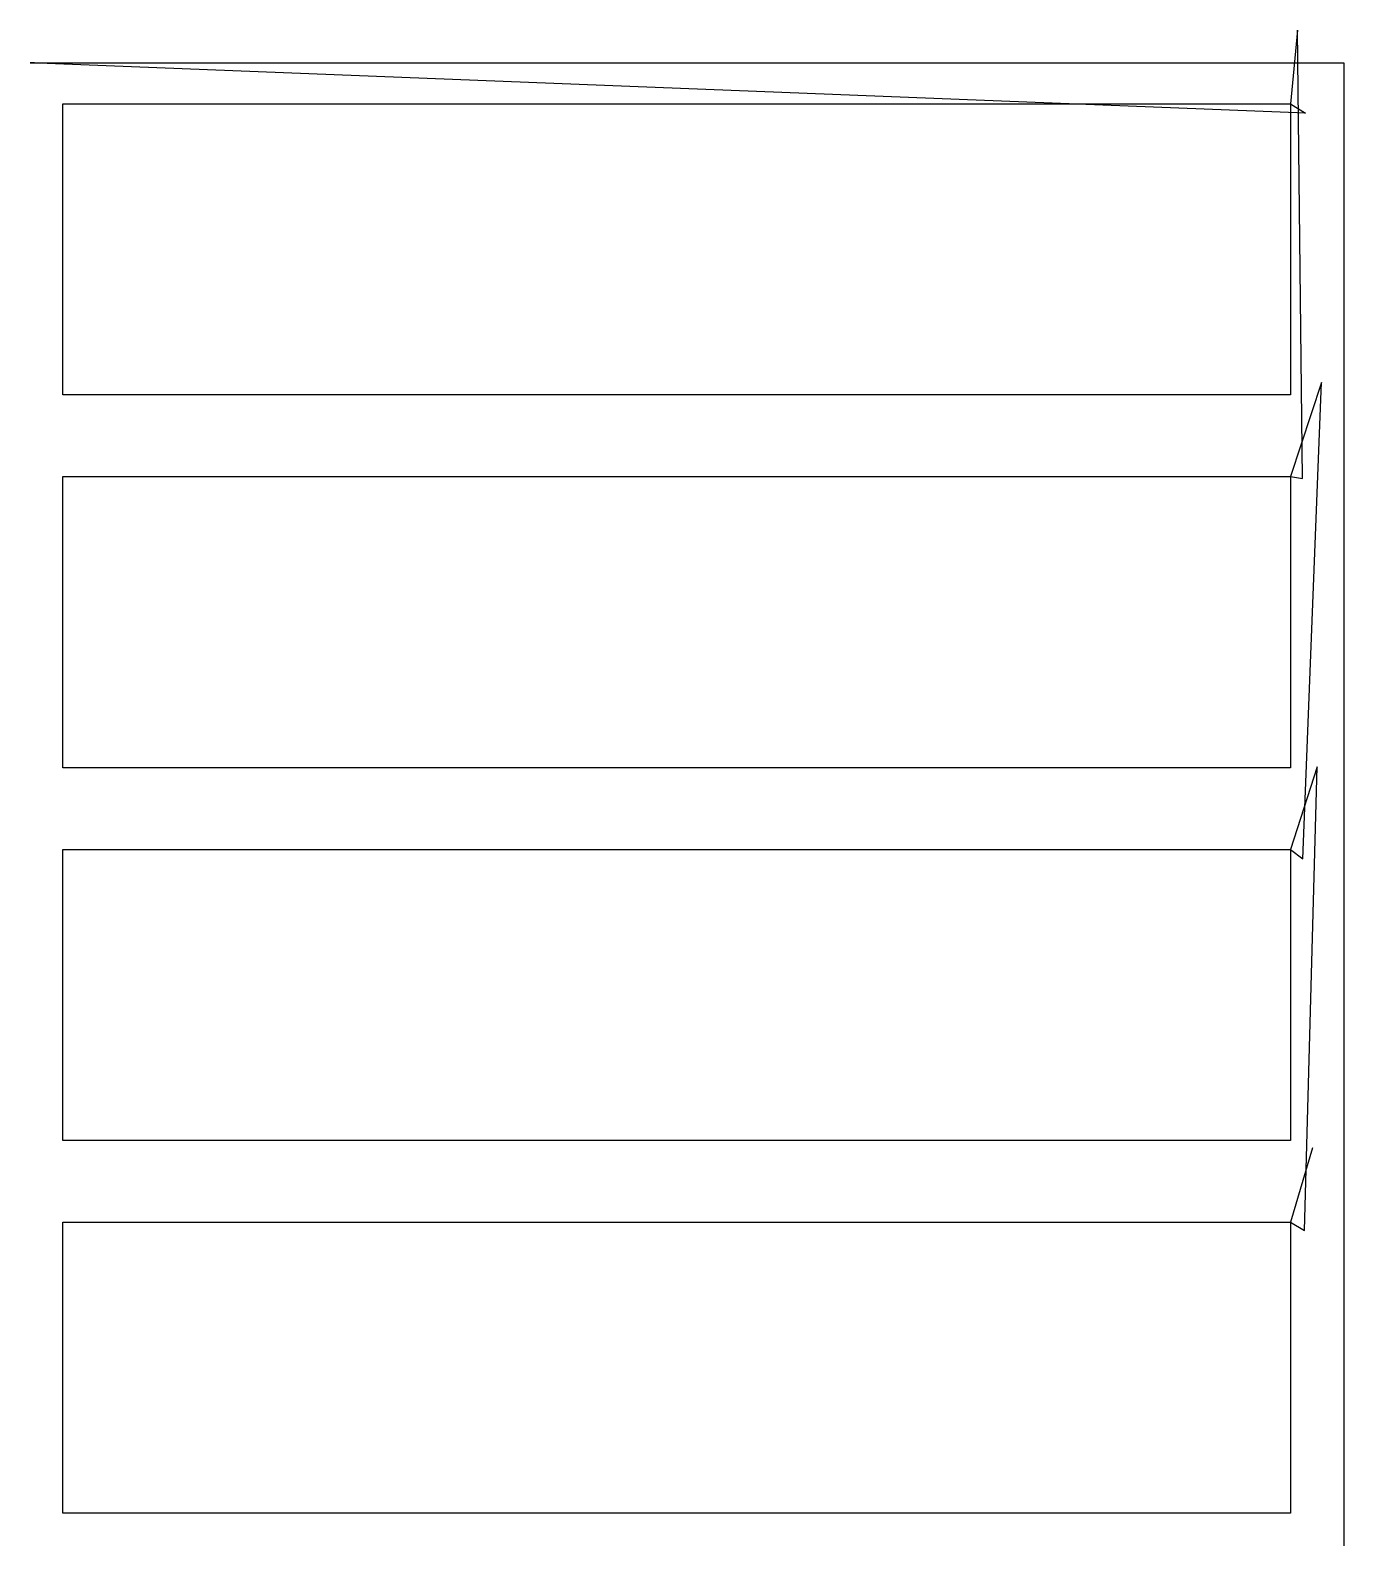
# Model space of a CAD drawing. Header units: metres. Extents: x 0 to 323, y 0 to 372.
import ezdxf

# ---------------------------------------------------------------- set-up
doc = ezdxf.new("R2010")
doc.units = ezdxf.units.M

msp = doc.modelspace()

# ---------------------------------------------------------------- linework, layer by layer
at = {"layer": 'TOOL_0'}
for p, q in [((311.22, 372.256), (309.5, 354.205)), ((312.459, 262.127), (311.22, 372.256)), ((313.202, 351.871), (0, 364.29)), ((0, 364.29), (1, 364.29)), ((1, 364.29), (0, 364.29)), ((0, 364.29), (1, 364.29)), ((1, 364.29), (322.587, 364.29)), ((322.587, 364.29), (322.587, 1)), ((8, 282.705), (8, 354.205)), ((8, 354.205), (309.5, 354.205)), ((309.5, 354.205), (309.5, 282.705)), ((309.5, 354.205), (313.202, 351.871)), ((317.167, 285.744), (309.5, 262.618)), ((312.521, 168.729), (317.167, 285.744)), ((309.5, 282.705), (8, 282.705)), ((8, 191.118), (8, 262.618)), ((8, 262.618), (309.5, 262.618)), ((309.5, 262.618), (309.5, 191.118)), ((309.5, 262.618), (312.459, 262.127)), ((309.5, 191.118), (8, 191.118)), ((316.085, 191.295), (309.5, 171.032)), ((312.983, 77.434), (316.085, 191.295)), ((8, 99.532), (8, 171.032)), ((8, 171.032), (309.5, 171.032)), ((309.5, 171.032), (309.5, 99.532)), ((309.5, 171.032), (312.521, 168.729)), ((309.5, 99.532), (8, 99.532)), ((314.948, 97.707), (309.5, 79.501)), ((8, 8.001), (8, 79.501)), ((8, 79.501), (309.5, 79.501)), ((309.5, 79.501), (309.5, 8.001)), ((309.5, 79.501), (312.983, 77.434)), ((309.5, 8.001), (8, 8.001)), ((322.587, 1), (322.587, 0))]:
    msp.add_line(p, q, dxfattribs=at)

doc.saveas('drawing.dxf')
